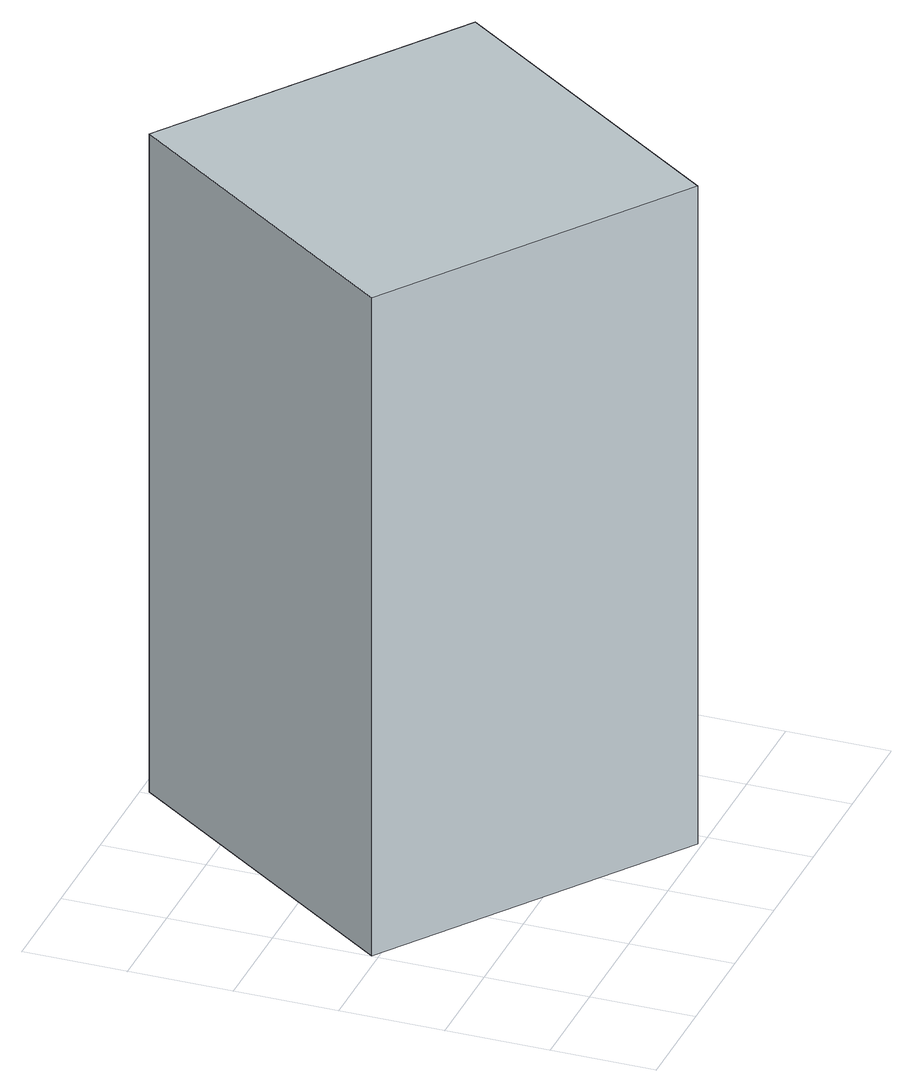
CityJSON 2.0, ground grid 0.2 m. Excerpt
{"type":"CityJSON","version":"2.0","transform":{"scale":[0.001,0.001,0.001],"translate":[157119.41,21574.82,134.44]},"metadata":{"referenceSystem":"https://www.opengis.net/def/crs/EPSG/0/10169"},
"CityObjects":{
"object1":{"type":"GenericCityObject","attributes":{"name":"雨水マンホール","year":2008},"geometry":[{"type":"MultiSurface","lod":"2","boundaries":[[[0,1,2,3]],[[1,0,4,5]],[[4,0,3,6]],[[5,7,2,1]],[[5,4,6,7]],[[7,6,3,2]]]}]}
},
"vertices":[
[574,8,1355],[574,8,5],[3,413,5],[3,413,1355],[979,579,1355],[979,579,5],[408,984,1355],[408,984,5]
]}
